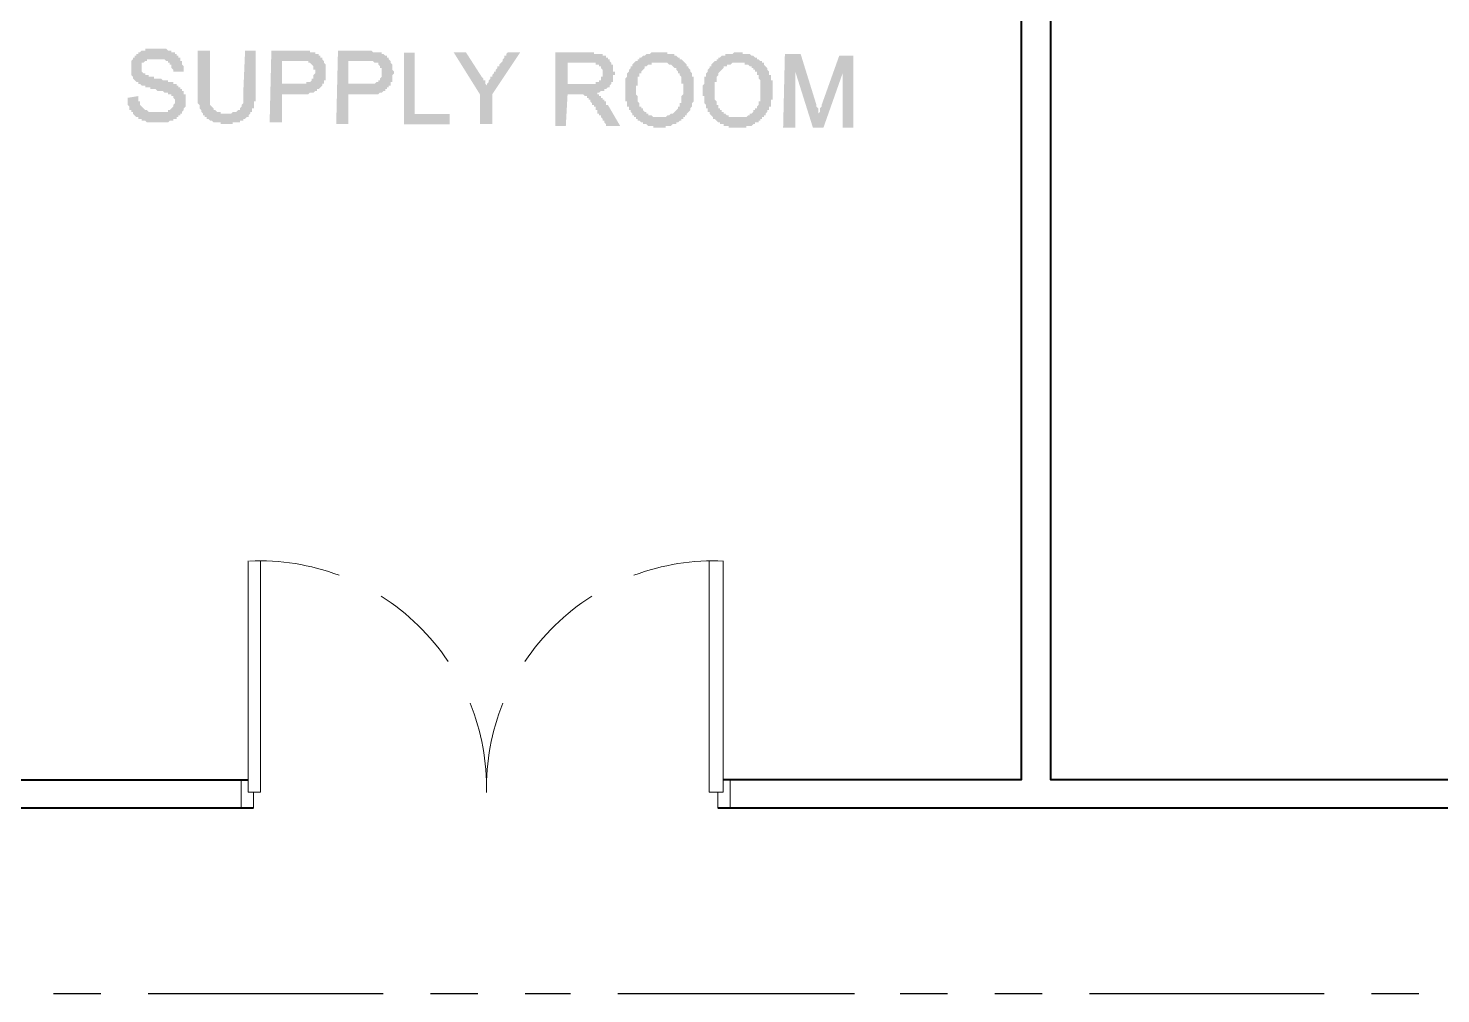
# Model space of a CAD drawing. Header units: inches. Extents: x -11 to 213, y -78 to 40.
# Drawn here: x 20.555 to 25.429, y 22.652 to 25.984 of the extents above; entities that cross this region are included whole.
import ezdxf

# ---------------------------------------------------------------- set-up
doc = ezdxf.new("R2010")
doc.units = ezdxf.units.IN
doc.header["$MEASUREMENT"] = 0
doc.layers.add('PDF_0', color=7, linetype='Continuous')

msp = doc.modelspace()

# ---------------------------------------------------------------- hatches: boundary and pattern name
at = {"layer": 'PDF_0'}
for points in [[(21.05513, 25.83423), (21.05513, 25.83423), (21.05513, 25.84028), (21.04908, 25.84632), (21.04908, 25.84632), (21.04908, 25.85237), (21.04908, 25.85237), (21.04908, 25.85842), (21.04303, 25.85842), (21.04303, 25.86447), (21.04303, 25.86447), (21.03698, 25.86447), (21.03698, 25.87052), (21.03698, 25.87052), (21.03094, 25.87052), (21.03094, 25.87052), (21.02489, 25.87656), (21.02489, 25.87656), (21.01884, 25.87656), (21.01884, 25.87656), (21.01279, 25.87656), (21.01279, 25.87656), (21.00674, 25.87656), (21.0007, 25.87656), (21.0007, 25.87656), (20.99465, 25.87656), (20.99465, 25.87656), (20.9886, 25.87656), (20.9886, 25.87656), (20.98255, 25.87656), (20.9765, 25.87656), (20.9765, 25.87656), (20.97046, 25.87656), (20.97046, 25.87656), (20.96441, 25.87656), (20.96441, 25.87052), (20.95836, 25.87052), (20.95836, 25.87052), (20.95836, 25.87052), (20.95231, 25.86447), (20.95231, 25.86447), (20.94627, 25.86447), (20.94627, 25.85842), (20.94627, 25.85842), (20.94627, 25.85237), (20.94627, 25.85237), (20.94627, 25.84632), (20.94627, 25.84028), (20.94627, 25.84028), (20.94627, 25.83423), (20.94627, 25.83423), (20.95231, 25.82818), (20.95231, 25.82818), (20.95231, 25.82818), (20.95836, 25.82818), (20.95836, 25.82213), (20.95836, 25.82213), (20.95836, 25.82213), (20.96441, 25.82213), (20.96441, 25.82213), (20.97046, 25.82213), (20.97046, 25.81608), (20.9765, 25.81608), (20.9765, 25.81608), (20.98255, 25.81608), (20.9886, 25.81608), (20.9886, 25.81004), (20.99465, 25.81004), (21.0007, 25.81004), (21.0007, 25.81004), (21.00674, 25.81004), (21.01279, 25.81004), (21.01279, 25.81004), (21.01884, 25.80399), (21.01884, 25.80399), (21.02489, 25.80399), (21.03094, 25.80399), (21.03094, 25.80399), (21.03698, 25.80399), (21.03698, 25.79794), (21.04303, 25.79794), (21.04303, 25.79794), (21.04908, 25.79794), (21.04908, 25.79794), (21.04908, 25.79794), (21.05513, 25.79794), (21.05513, 25.79189), (21.06117, 25.79189), (21.06117, 25.79189), (21.06722, 25.79189), (21.06722, 25.78585), (21.07327, 25.78585), (21.07327, 25.78585), (21.07327, 25.7798), (21.07932, 25.7798), (21.07932, 25.77375), (21.08537, 25.77375), (21.08537, 25.77375), (21.08537, 25.7677), (21.09141, 25.7677), (21.09141, 25.76165), (21.09141, 25.76165), (21.09141, 25.75561), (21.09746, 25.75561), (21.09746, 25.74956), (21.09746, 25.74956), (21.09746, 25.74351), (21.09746, 25.73746), (21.09746, 25.73746), (21.09746, 25.73141), (21.09746, 25.73141), (21.09746, 25.73141), (21.09746, 25.72537), (21.09746, 25.71932), (21.09746, 25.71932), (21.09746, 25.71327), (21.09746, 25.71327), (21.09141, 25.70722), (21.09141, 25.70722), (21.09141, 25.70118), (21.09141, 25.70118), (21.08537, 25.69513), (21.08537, 25.69513), (21.08537, 25.68908), (21.07932, 25.68908), (21.07932, 25.68908), (21.07932, 25.68303), (21.07327, 25.68303), (21.07327, 25.67698), (21.07327, 25.67698), (21.06722, 25.67698), (21.06722, 25.67094), (21.06117, 25.67094), (21.06117, 25.67094), (21.05513, 25.67094), (21.05513, 25.66489), (21.04908, 25.66489), (21.04908, 25.66489), (21.04303, 25.66489), (21.04303, 25.66489), (21.03698, 25.65884), (21.03698, 25.65884), (21.03094, 25.65884), (21.03094, 25.65884), (21.02489, 25.65884), (21.02489, 25.65884), (21.01884, 25.65884), (21.01279, 25.65884), (21.01279, 25.65884), (21.00674, 25.65884), (21.00674, 25.65884), (21.0007, 25.65884), (21.0007, 25.65884), (20.99465, 25.65884), (20.9886, 25.65884), (20.9886, 25.65884), (20.98255, 25.65884), (20.9765, 25.65884), (20.9765, 25.65884), (20.97046, 25.65884), (20.97046, 25.65884), (20.96441, 25.65884), (20.96441, 25.65884), (20.95836, 25.66489), (20.95836, 25.66489), (20.95231, 25.66489), (20.95231, 25.66489), (20.94627, 25.66489), (20.94627, 25.67094), (20.94022, 25.67094), (20.94022, 25.67094), (20.93417, 25.67094), (20.93417, 25.67698), (20.92812, 25.67698), (20.92812, 25.67698), (20.92812, 25.67698), (20.92207, 25.68303), (20.92207, 25.68303), (20.92207, 25.68303), (20.91603, 25.68908), (20.91603, 25.68908), (20.91603, 25.69513), (20.90998, 25.69513), (20.90998, 25.70118), (20.90998, 25.70118), (20.90393, 25.70118), (20.90393, 25.70722), (20.90393, 25.70722), (20.90393, 25.71327), (20.90393, 25.71327), (20.89788, 25.71932), (20.89788, 25.72537), (20.89788, 25.72537), (20.89788, 25.73141), (20.89788, 25.73141), (20.89788, 25.73746), (20.89788, 25.73746), (20.89788, 25.74351), (20.89788, 25.74351), (20.93417, 25.74956), (20.93417, 25.74351), (20.93417, 25.74351), (20.93417, 25.73746), (20.93417, 25.73141), (20.94022, 25.73141), (20.94022, 25.72537), (20.94022, 25.72537), (20.94022, 25.71932), (20.94022, 25.71932), (20.94627, 25.71327), (20.94627, 25.71327), (20.94627, 25.71327), (20.95231, 25.70722), (20.95231, 25.70722), (20.95231, 25.70722), (20.95836, 25.70118), (20.95836, 25.70118), (20.96441, 25.70118), (20.96441, 25.70118), (20.97046, 25.69513), (20.97046, 25.69513), (20.9765, 25.69513), (20.9765, 25.69513), (20.98255, 25.69513), (20.9886, 25.69513), (20.9886, 25.69513), (20.99465, 25.69513), (20.99465, 25.69513), (21.0007, 25.69513), (21.0007, 25.69513), (21.00674, 25.69513), (21.01279, 25.69513), (21.01279, 25.69513), (21.01884, 25.69513), (21.01884, 25.69513), (21.02489, 25.69513), (21.02489, 25.69513), (21.03094, 25.69513), (21.03698, 25.69513), (21.03698, 25.70118), (21.03698, 25.70118), (21.04303, 25.70118), (21.04303, 25.70118), (21.04908, 25.70722), (21.04908, 25.70722), (21.04908, 25.70722), (21.05513, 25.71327), (21.05513, 25.71327), (21.05513, 25.71932), (21.05513, 25.71932), (21.06117, 25.72537), (21.06117, 25.72537), (21.06117, 25.73141), (21.06117, 25.73141), (21.06117, 25.73746), (21.06117, 25.73746), (21.05513, 25.74351), (21.05513, 25.74351), (21.05513, 25.74956), (21.04908, 25.74956), (21.04908, 25.75561), (21.04908, 25.75561), (21.04303, 25.75561), (21.04303, 25.75561), (21.03698, 25.75561), (21.03698, 25.76165), (21.03698, 25.76165), (21.03094, 25.76165), (21.03094, 25.76165), (21.02489, 25.76165), (21.02489, 25.76165), (21.01884, 25.7677), (21.01884, 25.7677), (21.01279, 25.7677), (21.00674, 25.7677), (21.00674, 25.7677), (21.0007, 25.7677), (20.99465, 25.77375), (20.99465, 25.77375), (20.9886, 25.77375), (20.9886, 25.77375), (20.98255, 25.77375), (20.9765, 25.77375), (20.9765, 25.7798), (20.97046, 25.7798), (20.96441, 25.7798), (20.96441, 25.7798), (20.95836, 25.7798), (20.95836, 25.78585), (20.95231, 25.78585), (20.94627, 25.78585), (20.94627, 25.78585), (20.94627, 25.78585), (20.94022, 25.79189), (20.94022, 25.79189), (20.93417, 25.79189), (20.93417, 25.79794), (20.92812, 25.79794), (20.92812, 25.79794), (20.92812, 25.79794), (20.92812, 25.79794), (20.92207, 25.80399), (20.92207, 25.80399), (20.91603, 25.81004), (20.91603, 25.81004), (20.91603, 25.81608), (20.91603, 25.81608), (20.90998, 25.82213), (20.90998, 25.82213), (20.90998, 25.82818), (20.90998, 25.82818), (20.90998, 25.83423), (20.90998, 25.83423), (20.90998, 25.84028), (20.90998, 25.84028), (20.90998, 25.84632), (20.90998, 25.84632), (20.90998, 25.85237), (20.90998, 25.85237), (20.90998, 25.85842), (20.90998, 25.86447), (20.90998, 25.86447), (20.90998, 25.87052), (20.90998, 25.87052), (20.91603, 25.87656), (20.91603, 25.87656), (20.91603, 25.88261), (20.92207, 25.88261), (20.92207, 25.88261), (20.92207, 25.88866), (20.92812, 25.88866), (20.92812, 25.89471), (20.92812, 25.89471), (20.93417, 25.89471), (20.93417, 25.89471), (20.93417, 25.90075), (20.94022, 25.90075), (20.94022, 25.90075), (20.94627, 25.9068), (20.94627, 25.9068), (20.95231, 25.9068), (20.95231, 25.9068), (20.95836, 25.9068), (20.95836, 25.91285), (20.96441, 25.91285), (20.96441, 25.91285), (20.97046, 25.91285), (20.97046, 25.91285), (20.9765, 25.91285), (20.98255, 25.91285), (20.98255, 25.91285), (20.9886, 25.91285), (20.9886, 25.91285), (20.99465, 25.91285), (20.99465, 25.91285), (21.0007, 25.91285), (21.00674, 25.91285), (21.00674, 25.91285), (21.01279, 25.91285), (21.01279, 25.91285), (21.01884, 25.91285), (21.02489, 25.91285), (21.02489, 25.91285), (21.03094, 25.91285), (21.03094, 25.91285), (21.03698, 25.9068), (21.03698, 25.9068), (21.04303, 25.9068), (21.04303, 25.9068), (21.04908, 25.9068), (21.04908, 25.90075), (21.05513, 25.90075), (21.05513, 25.90075), (21.06117, 25.90075), (21.06117, 25.89471), (21.06117, 25.89471), (21.06722, 25.89471), (21.06722, 25.88866), (21.07327, 25.88866), (21.07327, 25.88866), (21.07327, 25.88261), (21.07932, 25.88261), (21.07932, 25.87656), (21.07932, 25.87656), (21.07932, 25.87052), (21.08537, 25.87052), (21.08537, 25.86447), (21.08537, 25.86447), (21.08537, 25.85842), (21.08537, 25.85842), (21.09141, 25.85237), (21.09141, 25.85237), (21.09141, 25.84632), (21.09141, 25.84028), (21.09141, 25.84028), (21.09141, 25.83423), (21.09141, 25.83423)], [(21.33939, 25.76165), (21.33939, 25.76165), (21.33939, 25.7556), (21.33939, 25.7556), (21.33939, 25.74955), (21.33939, 25.74351), (21.33939, 25.74351), (21.33939, 25.73746), (21.33939, 25.73746), (21.33939, 25.73141), (21.33334, 25.73141), (21.33334, 25.73141), (21.33334, 25.72536), (21.33334, 25.72536), (21.33334, 25.71932), (21.33334, 25.71327), (21.33334, 25.71327), (21.33334, 25.70722), (21.32729, 25.70722), (21.32729, 25.70117), (21.32729, 25.70117), (21.32729, 25.69512), (21.32125, 25.69512), (21.32125, 25.68908), (21.32125, 25.68908), (21.32125, 25.68908), (21.3152, 25.68303), (21.3152, 25.68303), (21.3152, 25.67698), (21.30915, 25.67698), (21.30915, 25.67698), (21.3031, 25.67093), (21.3031, 25.67093), (21.29705, 25.67093), (21.29705, 25.66488), (21.29101, 25.66488), (21.29101, 25.66488), (21.29101, 25.66488), (21.28496, 25.66488), (21.28496, 25.65884), (21.27891, 25.65884), (21.27891, 25.65884), (21.27286, 25.65884), (21.27286, 25.65884), (21.26681, 25.65884), (21.26077, 25.65884), (21.26077, 25.65279), (21.25472, 25.65279), (21.25472, 25.65279), (21.24867, 25.65279), (21.24262, 25.65279), (21.24262, 25.65279), (21.23658, 25.65279), (21.23658, 25.65279), (21.23053, 25.65279), (21.22448, 25.65279), (21.22448, 25.65279), (21.21843, 25.65279), (21.21843, 25.65884), (21.21238, 25.65884), (21.20634, 25.65884), (21.20634, 25.65884), (21.20029, 25.65884), (21.20029, 25.65884), (21.19424, 25.65884), (21.19424, 25.65884), (21.18819, 25.66488), (21.18819, 25.66488), (21.18214, 25.66488), (21.18214, 25.66488), (21.18214, 25.66488), (21.1761, 25.67093), (21.1761, 25.67093), (21.17005, 25.67093), (21.17005, 25.67698), (21.164, 25.67698), (21.164, 25.67698), (21.164, 25.68303), (21.15795, 25.68303), (21.15795, 25.68908), (21.15795, 25.68908), (21.15191, 25.69512), (21.15191, 25.69512), (21.15191, 25.70117), (21.15191, 25.70117), (21.14586, 25.70722), (21.14586, 25.70722), (21.14586, 25.71327), (21.14586, 25.71327), (21.14586, 25.71932), (21.14586, 25.71932), (21.13981, 25.72536), (21.13981, 25.72536), (21.13981, 25.73141), (21.13981, 25.73141), (21.13981, 25.73746), (21.13981, 25.73746), (21.13981, 25.74351), (21.13981, 25.74351), (21.13981, 25.74955), (21.13981, 25.7556), (21.13981, 25.7556), (21.13981, 25.76165), (21.13981, 25.76165), (21.13981, 25.7677), (21.13981, 25.9068), (21.18214, 25.9068), (21.18214, 25.7677), (21.18214, 25.76165), (21.18214, 25.7556), (21.18214, 25.7556), (21.18214, 25.74955), (21.18214, 25.74955), (21.18214, 25.74351), (21.18214, 25.73746), (21.18214, 25.73746), (21.18214, 25.73141), (21.18214, 25.73141), (21.18214, 25.73141), (21.18214, 25.72536), (21.18214, 25.71932), (21.18214, 25.71932), (21.18819, 25.71327), (21.18819, 25.71327), (21.18819, 25.71327), (21.19424, 25.70722), (21.19424, 25.70722), (21.19424, 25.70117), (21.19424, 25.70117), (21.20029, 25.70117), (21.20029, 25.70117), (21.20634, 25.69512), (21.20634, 25.69512), (21.21238, 25.69512), (21.21238, 25.69512), (21.21843, 25.69512), (21.21843, 25.68908), (21.22448, 25.68908), (21.22448, 25.68908), (21.23053, 25.68908), (21.23658, 25.68908), (21.23658, 25.68908), (21.24262, 25.68908), (21.24262, 25.68908), (21.24867, 25.68908), (21.25472, 25.68908), (21.25472, 25.68908), (21.26077, 25.69512), (21.26077, 25.69512), (21.26681, 25.69512), (21.26681, 25.69512), (21.27286, 25.69512), (21.27286, 25.69512), (21.27891, 25.70117), (21.27891, 25.70117), (21.27891, 25.70117), (21.28496, 25.70117), (21.28496, 25.70722), (21.28496, 25.70722), (21.29101, 25.71327), (21.29101, 25.71327), (21.29101, 25.71932), (21.29101, 25.71932), (21.29705, 25.72536), (21.29705, 25.72536), (21.29705, 25.72536), (21.29705, 25.73141), (21.29705, 25.73141), (21.29705, 25.73746), (21.29705, 25.73746), (21.29705, 25.74351), (21.29705, 25.74351), (21.29705, 25.74955), (21.29705, 25.7556), (21.29705, 25.7556), (21.29705, 25.76165), (21.29705, 25.7677), (21.3031, 25.9068), (21.33939, 25.9068)], [(22.00927, 25.65179), (21.85202, 25.65179), (21.85202, 25.89975), (21.88831, 25.89975), (21.88831, 25.68808), (22.00927, 25.68808)], [(22.25266, 25.90076), (22.15589, 25.75561), (22.15589, 25.6528), (22.11355, 25.6528), (22.11355, 25.75561), (22.02284, 25.90076), (22.06517, 25.90076), (22.1196, 25.81609), (22.1196, 25.81609), (22.12565, 25.81004), (22.12565, 25.81004), (22.12565, 25.81004), (22.12565, 25.80399), (22.1317, 25.80399), (22.1317, 25.79794), (22.1317, 25.7919), (22.1317, 25.7919), (22.13775, 25.78585), (22.13775, 25.78585), (22.13775, 25.78585), (22.13775, 25.78585), (22.13775, 25.7919), (22.13775, 25.7919), (22.13775, 25.7919), (22.13775, 25.7919), (22.13775, 25.7919), (22.14379, 25.79794), (22.14379, 25.79794), (22.14379, 25.79794), (22.14379, 25.79794), (22.14379, 25.80399), (22.14379, 25.80399), (22.14984, 25.81004), (22.14984, 25.81004), (22.14984, 25.81004), (22.14984, 25.81609), (22.15589, 25.81609), (22.15589, 25.82214), (22.15589, 25.82214), (22.16194, 25.82818), (22.16194, 25.82818), (22.16194, 25.83423), (22.16798, 25.83423), (22.16798, 25.84028), (22.16798, 25.84028), (22.17403, 25.84633), (22.17403, 25.85237), (22.18008, 25.85237), (22.18008, 25.85842), (22.18613, 25.86447), (22.18613, 25.86447), (22.19218, 25.87052), (22.19218, 25.87657), (22.19822, 25.88261), (22.19822, 25.88866), (22.20427, 25.88866), (22.20427, 25.89471), (22.21032, 25.90076)], [(23.4018, 25.64069), (23.36551, 25.64069), (23.36551, 25.84631), (23.37156, 25.84631), (23.29898, 25.64069), (23.2627, 25.64069), (23.19617, 25.85236), (23.20222, 25.85236), (23.20222, 25.64069), (23.15988, 25.64069), (23.16593, 25.8947), (23.22036, 25.8947), (23.27479, 25.71931), (23.27479, 25.71326), (23.28084, 25.70721), (23.28084, 25.70117), (23.28084, 25.70117), (23.28084, 25.69512), (23.28084, 25.68907), (23.28689, 25.68907), (23.28689, 25.68907), (23.28689, 25.68302), (23.28689, 25.68302), (23.28689, 25.68302), (23.28084, 25.68302), (23.28084, 25.68907), (23.28084, 25.68907), (23.28084, 25.68907), (23.28689, 25.69512), (23.28689, 25.69512), (23.28689, 25.70117), (23.28689, 25.70721), (23.28689, 25.70721), (23.29294, 25.71326), (23.29294, 25.71326), (23.29294, 25.71931), (23.29294, 25.71931), (23.35341, 25.88865), (23.4018, 25.88865)]]:
    msp.add_hatch(color=256, dxfattribs=at).paths.add_polyline_path(points)
h = msp.add_hatch(color=256, dxfattribs=at)
h.paths.add_polyline_path([(21.39382, 25.90681), (21.48454, 25.90681), (21.49059, 25.90681), (21.49664, 25.90681), (21.49664, 25.90681), (21.50268, 25.90681), (21.50268, 25.90681), (21.50873, 25.90681), (21.51478, 25.90681), (21.51478, 25.90681), (21.52083, 25.90681), (21.52083, 25.90681), (21.52688, 25.90681), (21.52688, 25.90076), (21.53292, 25.90076), (21.53292, 25.90076), (21.53897, 25.90076), (21.53897, 25.90076), (21.54502, 25.90076), (21.54502, 25.89471), (21.55107, 25.89471), (21.55107, 25.89471), (21.55712, 25.89471), (21.55712, 25.88866), (21.56316, 25.88866), (21.56316, 25.88866), (21.56316, 25.88261), (21.56921, 25.88261), (21.56921, 25.87657), (21.56921, 25.87657), (21.57526, 25.87052), (21.57526, 25.87052), (21.57526, 25.86447), (21.57526, 25.86447), (21.58131, 25.85842), (21.58131, 25.85842), (21.58131, 25.85237), (21.58131, 25.85237), (21.58131, 25.84633), (21.58131, 25.84028), (21.58131, 25.84028), (21.58131, 25.83423), (21.58131, 25.83423), (21.58131, 25.83423), (21.58131, 25.82818), (21.58131, 25.82214), (21.58131, 25.82214), (21.58131, 25.81609), (21.58131, 25.81609), (21.58131, 25.81004), (21.58131, 25.81004), (21.58131, 25.80399), (21.57526, 25.80399), (21.57526, 25.79794), (21.57526, 25.79794), (21.57526, 25.7919), (21.56921, 25.7919), (21.56921, 25.78585), (21.56921, 25.78585), (21.56316, 25.7798), (21.56316, 25.7798), (21.56316, 25.7798), (21.55712, 25.77375), (21.55712, 25.77375), (21.55712, 25.77375), (21.55107, 25.77375), (21.55107, 25.7677), (21.55107, 25.7677), (21.54502, 25.7677), (21.54502, 25.7677), (21.53897, 25.76166), (21.53897, 25.76166), (21.53292, 25.76166), (21.53292, 25.76166), (21.52688, 25.76166), (21.52688, 25.76166), (21.52083, 25.75561), (21.52083, 25.75561), (21.51478, 25.75561), (21.50873, 25.75561), (21.50873, 25.75561), (21.50268, 25.75561), (21.49664, 25.75561), (21.49664, 25.75561), (21.49059, 25.75561), (21.49059, 25.75561), (21.43011, 25.75561), (21.43011, 25.65884), (21.38778, 25.65884)], flags=0)
h.paths.add_polyline_path([(21.43011, 25.7919), (21.49059, 25.7919), (21.49059, 25.7919), (21.49664, 25.7919), (21.50268, 25.7919), (21.50268, 25.7919), (21.50873, 25.7919), (21.50873, 25.7919), (21.51478, 25.7919), (21.51478, 25.79794), (21.52083, 25.79794), (21.52083, 25.79794), (21.52688, 25.79794), (21.52688, 25.79794), (21.53292, 25.80399), (21.53292, 25.80399), (21.53292, 25.80399), (21.53292, 25.81004), (21.53897, 25.81004), (21.53897, 25.81004), (21.53897, 25.81609), (21.53897, 25.81609), (21.53897, 25.82214), (21.53897, 25.82214), (21.54502, 25.82818), (21.54502, 25.82818), (21.54502, 25.83423), (21.54502, 25.83423), (21.54502, 25.84028), (21.53897, 25.84028), (21.53897, 25.84633), (21.53897, 25.84633), (21.53897, 25.85237), (21.53897, 25.85237), (21.53897, 25.85237), (21.53292, 25.85842), (21.53292, 25.85842), (21.52688, 25.86447), (21.52688, 25.86447), (21.52083, 25.86447), (21.52083, 25.87052), (21.52083, 25.87052), (21.51478, 25.87052), (21.51478, 25.87052), (21.50873, 25.87052), (21.50873, 25.87052), (21.50268, 25.87052), (21.50268, 25.87052), (21.49664, 25.87052), (21.49059, 25.87052), (21.49059, 25.87052), (21.43011, 25.87052)], flags=0)
h = msp.add_hatch(color=256, dxfattribs=at)
h.paths.add_polyline_path([(21.62365, 25.90681), (21.72042, 25.90681), (21.72042, 25.90681), (21.72647, 25.90681), (21.72647, 25.90681), (21.73251, 25.90681), (21.73856, 25.90681), (21.73856, 25.90681), (21.74461, 25.90076), (21.74461, 25.90076), (21.75066, 25.90076), (21.75066, 25.90076), (21.7567, 25.90076), (21.7567, 25.90076), (21.76275, 25.90076), (21.76275, 25.90076), (21.7688, 25.90076), (21.77485, 25.90076), (21.77485, 25.89471), (21.7809, 25.89471), (21.7809, 25.89471), (21.78694, 25.88866), (21.78694, 25.88866), (21.78694, 25.88866), (21.79299, 25.88866), (21.79299, 25.88261), (21.79904, 25.88261), (21.79904, 25.87657), (21.79904, 25.87657), (21.80509, 25.87052), (21.80509, 25.87052), (21.80509, 25.86447), (21.80509, 25.86447), (21.81114, 25.85842), (21.81114, 25.85842), (21.81114, 25.85237), (21.81114, 25.85237), (21.81114, 25.84633), (21.81114, 25.84633), (21.81114, 25.84028), (21.81114, 25.84028), (21.81718, 25.83423), (21.81718, 25.82818), (21.81718, 25.82818), (21.81718, 25.82818), (21.81114, 25.82214), (21.81114, 25.82214), (21.81114, 25.81609), (21.81114, 25.81004), (21.81114, 25.81004), (21.81114, 25.80399), (21.81114, 25.80399), (21.81114, 25.79794), (21.80509, 25.79794), (21.80509, 25.7919), (21.80509, 25.7919), (21.80509, 25.78585), (21.79904, 25.78585), (21.79904, 25.7798), (21.79904, 25.7798), (21.79299, 25.7798), (21.79299, 25.77375), (21.79299, 25.77375), (21.78694, 25.77375), (21.78694, 25.7677), (21.78694, 25.7677), (21.7809, 25.7677), (21.7809, 25.7677), (21.77485, 25.76166), (21.77485, 25.76166), (21.7688, 25.76166), (21.7688, 25.76166), (21.7688, 25.76166), (21.76275, 25.75561), (21.7567, 25.75561), (21.7567, 25.75561), (21.75066, 25.75561), (21.75066, 25.75561), (21.74461, 25.75561), (21.74461, 25.75561), (21.73856, 25.75561), (21.73251, 25.75561), (21.73251, 25.75561), (21.72647, 25.75561), (21.72042, 25.75561), (21.72042, 25.75561), (21.65994, 25.75561), (21.65994, 25.6528), (21.6176, 25.6528)], flags=0)
h.paths.add_polyline_path([(21.65994, 25.7919), (21.72042, 25.7919), (21.72647, 25.7919), (21.72647, 25.7919), (21.73251, 25.7919), (21.73856, 25.7919), (21.73856, 25.7919), (21.74461, 25.7919), (21.74461, 25.7919), (21.75066, 25.7919), (21.75066, 25.7919), (21.7567, 25.79794), (21.7567, 25.79794), (21.7567, 25.79794), (21.76275, 25.79794), (21.76275, 25.80399), (21.76275, 25.80399), (21.7688, 25.80399), (21.7688, 25.81004), (21.7688, 25.81004), (21.7688, 25.81004), (21.77485, 25.81609), (21.77485, 25.81609), (21.77485, 25.82214), (21.77485, 25.82214), (21.77485, 25.82818), (21.77485, 25.82818), (21.77485, 25.83423), (21.77485, 25.83423), (21.77485, 25.84028), (21.77485, 25.84633), (21.7688, 25.84633), (21.7688, 25.85237), (21.7688, 25.85237), (21.7688, 25.85237), (21.76275, 25.85842), (21.76275, 25.85842), (21.76275, 25.86447), (21.7567, 25.86447), (21.7567, 25.86447), (21.75066, 25.86447), (21.75066, 25.86447), (21.75066, 25.86447), (21.74461, 25.87052), (21.74461, 25.87052), (21.73856, 25.87052), (21.73856, 25.87052), (21.73251, 25.87052), (21.72647, 25.87052), (21.72647, 25.87052), (21.72042, 25.87052), (21.65994, 25.87052)], flags=0)
h = msp.add_hatch(color=256, dxfattribs=at)
h.paths.add_polyline_path([(22.5974, 25.64673), (22.54901, 25.64673), (22.54901, 25.65278), (22.54297, 25.65883), (22.54297, 25.66488), (22.53692, 25.66488), (22.53692, 25.67093), (22.53087, 25.67697), (22.53087, 25.67697), (22.53087, 25.68302), (22.52482, 25.68302), (22.52482, 25.68907), (22.51877, 25.68907), (22.51877, 25.69512), (22.51877, 25.69512), (22.51877, 25.70117), (22.51273, 25.70117), (22.51273, 25.70721), (22.51273, 25.70721), (22.51273, 25.71326), (22.50668, 25.71326), (22.50668, 25.71326), (22.50668, 25.71326), (22.50668, 25.71931), (22.50668, 25.71931), (22.50668, 25.71931), (22.50063, 25.71931), (22.50063, 25.72536), (22.50063, 25.72536), (22.49458, 25.73141), (22.49458, 25.73141), (22.49458, 25.73745), (22.48853, 25.73745), (22.48853, 25.73745), (22.48853, 25.7435), (22.48853, 25.7435), (22.48249, 25.7435), (22.48249, 25.74955), (22.47644, 25.74955), (22.47644, 25.74955), (22.47039, 25.7556), (22.47039, 25.7556), (22.47039, 25.7556), (22.46434, 25.7556), (22.46434, 25.7556), (22.4583, 25.7556), (22.4583, 25.7556), (22.45225, 25.7556), (22.4462, 25.7556), (22.4462, 25.7556), (22.41596, 25.7556), (22.40991, 25.64673), (22.37362, 25.64673), (22.37362, 25.90075), (22.48853, 25.90075), (22.48853, 25.90075), (22.49458, 25.90075), (22.50063, 25.90075), (22.50063, 25.90075), (22.50668, 25.90075), (22.50668, 25.8947), (22.51273, 25.8947), (22.51273, 25.8947), (22.51877, 25.8947), (22.52482, 25.8947), (22.52482, 25.8947), (22.53087, 25.8947), (22.53087, 25.8947), (22.53692, 25.8947), (22.53692, 25.88865), (22.54297, 25.88865), (22.54297, 25.88865), (22.54901, 25.88865), (22.54901, 25.8826), (22.55506, 25.8826), (22.55506, 25.8826), (22.55506, 25.87655), (22.56111, 25.87655), (22.56111, 25.87051), (22.56111, 25.87051), (22.56716, 25.86446), (22.56716, 25.86446), (22.56716, 25.85841), (22.5732, 25.85841), (22.5732, 25.85236), (22.5732, 25.85236), (22.5732, 25.84631), (22.5732, 25.84631), (22.5732, 25.84027), (22.5732, 25.84027), (22.5732, 25.83422), (22.57925, 25.83422), (22.57925, 25.82817), (22.57925, 25.82817), (22.57925, 25.82212), (22.5732, 25.82212), (22.5732, 25.81608), (22.5732, 25.81608), (22.5732, 25.81003), (22.5732, 25.80398), (22.5732, 25.80398), (22.5732, 25.79793), (22.56716, 25.79793), (22.56716, 25.79188), (22.56716, 25.79188), (22.56716, 25.79188), (22.56111, 25.78584), (22.56111, 25.78584), (22.56111, 25.77979), (22.55506, 25.77979), (22.55506, 25.77979), (22.55506, 25.77979), (22.54901, 25.77374), (22.54901, 25.77374), (22.54297, 25.77374), (22.54297, 25.76769), (22.53692, 25.76769), (22.53692, 25.76769), (22.53087, 25.76769), (22.53087, 25.76769), (22.52482, 25.76164), (22.52482, 25.76164), (22.51877, 25.76164), (22.51877, 25.76164), (22.51273, 25.76164), (22.50668, 25.76164), (22.50668, 25.76164), (22.50668, 25.76164), (22.51273, 25.76164), (22.51273, 25.76164), (22.51273, 25.76164), (22.51877, 25.76164), (22.51877, 25.7556), (22.52482, 25.7556), (22.52482, 25.7556), (22.52482, 25.74955), (22.53087, 25.74955), (22.53087, 25.7435), (22.53692, 25.7435), (22.53692, 25.7435), (22.53692, 25.73745), (22.54297, 25.73745), (22.54297, 25.73141), (22.54901, 25.73141), (22.54901, 25.72536), (22.54901, 25.71931), (22.55506, 25.71931)], flags=0)
h.paths.add_polyline_path([(22.41596, 25.79188), (22.47644, 25.79188), (22.48249, 25.79188), (22.48853, 25.79188), (22.49458, 25.79188), (22.49458, 25.79188), (22.50063, 25.79188), (22.50063, 25.79188), (22.50668, 25.79188), (22.50668, 25.79188), (22.51273, 25.79188), (22.51273, 25.79188), (22.51273, 25.79793), (22.51877, 25.79793), (22.51877, 25.79793), (22.52482, 25.79793), (22.52482, 25.80398), (22.53087, 25.80398), (22.53087, 25.81003), (22.53087, 25.81003), (22.53087, 25.81608), (22.53692, 25.81608), (22.53692, 25.82212), (22.53692, 25.82212), (22.53692, 25.82817), (22.53692, 25.82817), (22.53692, 25.83422), (22.53692, 25.83422), (22.53692, 25.84027), (22.53692, 25.84027), (22.53087, 25.84631), (22.53087, 25.84631), (22.53087, 25.85236), (22.52482, 25.85236), (22.52482, 25.85236), (22.52482, 25.85841), (22.51877, 25.85841), (22.51877, 25.85841), (22.51877, 25.85841), (22.51273, 25.85841), (22.51273, 25.86446), (22.50668, 25.86446), (22.50063, 25.86446), (22.50063, 25.86446), (22.49458, 25.86446), (22.48853, 25.86446), (22.48853, 25.86446), (22.41596, 25.86446)], flags=0)
h = msp.add_hatch(color=256, dxfattribs=at)
h.paths.add_polyline_path([(22.7365, 25.90076), (22.7365, 25.90076), (22.74255, 25.90076), (22.7486, 25.90076), (22.7486, 25.90076), (22.75465, 25.90076), (22.75465, 25.90076), (22.76069, 25.90076), (22.76069, 25.89471), (22.76674, 25.89471), (22.76674, 25.89471), (22.77279, 25.89471), (22.77884, 25.89471), (22.77884, 25.89471), (22.78489, 25.89471), (22.78489, 25.88866), (22.79093, 25.88866), (22.79093, 25.88866), (22.79093, 25.88866), (22.79698, 25.88261), (22.79698, 25.88261), (22.80303, 25.88261), (22.80303, 25.87657), (22.80908, 25.87657), (22.80908, 25.87657), (22.81513, 25.87052), (22.81513, 25.87052), (22.81513, 25.87052), (22.82117, 25.86447), (22.82117, 25.86447), (22.82117, 25.86447), (22.82722, 25.85842), (22.82722, 25.85842), (22.82722, 25.85237), (22.83327, 25.85237), (22.83327, 25.84633), (22.83327, 25.84633), (22.83327, 25.84633), (22.83932, 25.84028), (22.83932, 25.84028), (22.83932, 25.83423), (22.83932, 25.83423), (22.84537, 25.82818), (22.84537, 25.82818), (22.84537, 25.82214), (22.84537, 25.82214), (22.84537, 25.81609), (22.85141, 25.81609), (22.85141, 25.81004), (22.85141, 25.80399), (22.85141, 25.80399), (22.85141, 25.79794), (22.85141, 25.79794), (22.85141, 25.7919), (22.85141, 25.7919), (22.85141, 25.78585), (22.85141, 25.7798), (22.85141, 25.7798), (22.85141, 25.77375), (22.85141, 25.7677), (22.85141, 25.7677), (22.85141, 25.7677), (22.85141, 25.76166), (22.85141, 25.76166), (22.85141, 25.75561), (22.85141, 25.74956), (22.85141, 25.74956), (22.85141, 25.74351), (22.85141, 25.74351), (22.85141, 25.73747), (22.85141, 25.73142), (22.85141, 25.73142), (22.84537, 25.72537), (22.84537, 25.72537), (22.84537, 25.71932), (22.84537, 25.71932), (22.84537, 25.71327), (22.84537, 25.71327), (22.83932, 25.70723), (22.83932, 25.70723), (22.83932, 25.70118), (22.83932, 25.70118), (22.83327, 25.69513), (22.83327, 25.69513), (22.83327, 25.69513), (22.82722, 25.68908), (22.82722, 25.68908), (22.82722, 25.68303), (22.82117, 25.68303), (22.82117, 25.67699), (22.82117, 25.67699), (22.81513, 25.67699), (22.81513, 25.67094), (22.80908, 25.67094), (22.80908, 25.67094), (22.80908, 25.66489), (22.80303, 25.66489), (22.80303, 25.66489), (22.79698, 25.65884), (22.79698, 25.65884), (22.79093, 25.65884), (22.79093, 25.6528), (22.78489, 25.6528), (22.78489, 25.6528), (22.77884, 25.6528), (22.77884, 25.6528), (22.77279, 25.64675), (22.77279, 25.64675), (22.76674, 25.64675), (22.76674, 25.64675), (22.76069, 25.64675), (22.76069, 25.64675), (22.75465, 25.64675), (22.75465, 25.6407), (22.7486, 25.6407), (22.74255, 25.6407), (22.74255, 25.6407), (22.7365, 25.6407), (22.7365, 25.6407), (22.73046, 25.6407), (22.73046, 25.6407), (22.72441, 25.6407), (22.72441, 25.6407), (22.71836, 25.6407), (22.71231, 25.6407), (22.71231, 25.64675), (22.70626, 25.64675), (22.70626, 25.64675), (22.70022, 25.64675), (22.70022, 25.64675), (22.69417, 25.64675), (22.69417, 25.64675), (22.68812, 25.6528), (22.68812, 25.6528), (22.68207, 25.6528), (22.68207, 25.6528), (22.67602, 25.6528), (22.67602, 25.65884), (22.66998, 25.65884), (22.66998, 25.65884), (22.66393, 25.66489), (22.66393, 25.66489), (22.65788, 25.66489), (22.65788, 25.67094), (22.65788, 25.67094), (22.65183, 25.67094), (22.65183, 25.67699), (22.64579, 25.67699), (22.64579, 25.67699), (22.64579, 25.68303), (22.63974, 25.68303), (22.63974, 25.68908), (22.63974, 25.68908), (22.63369, 25.69513), (22.63369, 25.69513), (22.63369, 25.70118), (22.62764, 25.70118), (22.62764, 25.70723), (22.62764, 25.70723), (22.62764, 25.71327), (22.62159, 25.71327), (22.62159, 25.71932), (22.62159, 25.71932), (22.62159, 25.72537), (22.62159, 25.72537), (22.62159, 25.73142), (22.61555, 25.73142), (22.61555, 25.73747), (22.61555, 25.73747), (22.61555, 25.74351), (22.61555, 25.74351), (22.61555, 25.74956), (22.61555, 25.75561), (22.61555, 25.75561), (22.61555, 25.76166), (22.61555, 25.76166), (22.61555, 25.7677), (22.61555, 25.7677), (22.61555, 25.77375), (22.61555, 25.7798), (22.61555, 25.7798), (22.61555, 25.78585), (22.61555, 25.78585), (22.61555, 25.7919), (22.61555, 25.79794), (22.61555, 25.79794), (22.61555, 25.80399), (22.61555, 25.80399), (22.61555, 25.81004), (22.62159, 25.81609), (22.62159, 25.81609), (22.62159, 25.82214), (22.62159, 25.82214), (22.62159, 25.82818), (22.62159, 25.82818), (22.62764, 25.83423), (22.62764, 25.83423), (22.62764, 25.84028), (22.62764, 25.84028), (22.63369, 25.84633), (22.63369, 25.84633), (22.63369, 25.84633), (22.63369, 25.85237), (22.63974, 25.85237), (22.63974, 25.85842), (22.63974, 25.85842), (22.64579, 25.86447), (22.64579, 25.86447), (22.64579, 25.86447), (22.65183, 25.87052), (22.65183, 25.87052), (22.65788, 25.87052), (22.65788, 25.87657), (22.65788, 25.87657), (22.66393, 25.87657), (22.66393, 25.88261), (22.66998, 25.88261), (22.66998, 25.88261), (22.67602, 25.88866), (22.67602, 25.88866), (22.68207, 25.88866), (22.68207, 25.88866), (22.68812, 25.89471), (22.68812, 25.89471), (22.69417, 25.89471), (22.69417, 25.89471), (22.70022, 25.89471), (22.70022, 25.89471), (22.70626, 25.90076), (22.70626, 25.90076), (22.71231, 25.90076), (22.71231, 25.90076), (22.71836, 25.90076), (22.72441, 25.90076), (22.72441, 25.90076), (22.73046, 25.90076), (22.73046, 25.90076), (22.7365, 25.90076)], flags=0)
h.paths.add_polyline_path([(22.73046, 25.67699), (22.7365, 25.67699), (22.74255, 25.67699), (22.74255, 25.67699), (22.7486, 25.67699), (22.7486, 25.67699), (22.75465, 25.67699), (22.75465, 25.67699), (22.76069, 25.68303), (22.76069, 25.68303), (22.76674, 25.68303), (22.76674, 25.68303), (22.77279, 25.68908), (22.77279, 25.68908), (22.77884, 25.68908), (22.77884, 25.68908), (22.78489, 25.69513), (22.78489, 25.69513), (22.78489, 25.69513), (22.79093, 25.70118), (22.79093, 25.70118), (22.79093, 25.70118), (22.79698, 25.70723), (22.79698, 25.70723), (22.79698, 25.71327), (22.79698, 25.71327), (22.80303, 25.71327), (22.80303, 25.71932), (22.80303, 25.71932), (22.80303, 25.72537), (22.80908, 25.72537), (22.80908, 25.73142), (22.80908, 25.73142), (22.80908, 25.73747), (22.80908, 25.74351), (22.80908, 25.74351), (22.80908, 25.74956), (22.80908, 25.74956), (22.81513, 25.75561), (22.81513, 25.76166), (22.81513, 25.76166), (22.81513, 25.7677), (22.81513, 25.7677), (22.81513, 25.77375), (22.81513, 25.7798), (22.81513, 25.7798), (22.81513, 25.78585), (22.81513, 25.7919), (22.80908, 25.7919), (22.80908, 25.79794), (22.80908, 25.79794), (22.80908, 25.80399), (22.80908, 25.81004), (22.80908, 25.81004), (22.80908, 25.81609), (22.80908, 25.81609), (22.80303, 25.82214), (22.80303, 25.82214), (22.80303, 25.82818), (22.80303, 25.82818), (22.79698, 25.82818), (22.79698, 25.83423), (22.79698, 25.83423), (22.79093, 25.84028), (22.79093, 25.84028), (22.79093, 25.84028), (22.79093, 25.84633), (22.78489, 25.84633), (22.78489, 25.84633), (22.77884, 25.85237), (22.77884, 25.85237), (22.77884, 25.85237), (22.77279, 25.85842), (22.77279, 25.85842), (22.76674, 25.85842), (22.76674, 25.85842), (22.76069, 25.86447), (22.76069, 25.86447), (22.75465, 25.86447), (22.7486, 25.86447), (22.7486, 25.86447), (22.74255, 25.86447), (22.74255, 25.86447), (22.7365, 25.86447), (22.7365, 25.86447), (22.73046, 25.86447), (22.73046, 25.86447), (22.72441, 25.86447), (22.71836, 25.86447), (22.71836, 25.86447), (22.71231, 25.86447), (22.71231, 25.86447), (22.70626, 25.86447), (22.70626, 25.85842), (22.70022, 25.85842), (22.70022, 25.85842), (22.69417, 25.85842), (22.69417, 25.85842), (22.68812, 25.85237), (22.68812, 25.85237), (22.68207, 25.85237), (22.68207, 25.84633), (22.68207, 25.84633), (22.67602, 25.84028), (22.67602, 25.84028), (22.67602, 25.84028), (22.66998, 25.83423), (22.66998, 25.83423), (22.66998, 25.83423), (22.66998, 25.82818), (22.66393, 25.82818), (22.66393, 25.82214), (22.66393, 25.82214), (22.66393, 25.81609), (22.65788, 25.81609), (22.65788, 25.81004), (22.65788, 25.81004), (22.65788, 25.80399), (22.65788, 25.80399), (22.65788, 25.79794), (22.65788, 25.7919), (22.65788, 25.7919), (22.65788, 25.78585), (22.65183, 25.78585), (22.65183, 25.7798), (22.65183, 25.77375), (22.65183, 25.7677), (22.65183, 25.7677), (22.65183, 25.76166), (22.65183, 25.76166), (22.65183, 25.75561), (22.65183, 25.75561), (22.65788, 25.74956), (22.65788, 25.74351), (22.65788, 25.74351), (22.65788, 25.73747), (22.65788, 25.73747), (22.65788, 25.73142), (22.65788, 25.73142), (22.66393, 25.72537), (22.66393, 25.72537), (22.66393, 25.71932), (22.66393, 25.71932), (22.66393, 25.71327), (22.66998, 25.71327), (22.66998, 25.70723), (22.66998, 25.70723), (22.67602, 25.70723), (22.67602, 25.70118), (22.67602, 25.70118), (22.68207, 25.69513), (22.68207, 25.69513), (22.68812, 25.69513), (22.68812, 25.68908), (22.68812, 25.68908), (22.69417, 25.68908), (22.69417, 25.68303), (22.70022, 25.68303), (22.70022, 25.68303), (22.70626, 25.68303), (22.70626, 25.68303), (22.71231, 25.67699), (22.71231, 25.67699), (22.71836, 25.67699), (22.72441, 25.67699), (22.72441, 25.67699), (22.73046, 25.67699), (22.73046, 25.67699), (22.73046, 25.67699)], flags=0)
h = msp.add_hatch(color=256, dxfattribs=at)
h.paths.add_polyline_path([(23.00262, 25.90076), (23.00867, 25.90076), (23.01472, 25.90076), (23.01472, 25.90076), (23.02077, 25.90076), (23.02077, 25.89471), (23.02681, 25.89471), (23.02681, 25.89471), (23.03286, 25.89471), (23.03891, 25.89471), (23.03891, 25.89471), (23.04496, 25.89471), (23.04496, 25.89471), (23.05101, 25.88866), (23.05101, 25.88866), (23.05705, 25.88866), (23.05705, 25.88866), (23.0631, 25.88261), (23.0631, 25.88261), (23.06915, 25.88261), (23.06915, 25.88261), (23.06915, 25.87657), (23.0752, 25.87657), (23.0752, 25.87657), (23.08124, 25.87052), (23.08124, 25.87052), (23.08729, 25.87052), (23.08729, 25.86447), (23.08729, 25.86447), (23.09334, 25.86447), (23.09334, 25.85842), (23.09334, 25.85842), (23.09939, 25.85237), (23.09939, 25.85237), (23.09939, 25.85237), (23.10544, 25.84633), (23.10544, 25.84633), (23.10544, 25.84028), (23.10544, 25.84028), (23.11148, 25.83423), (23.11148, 25.83423), (23.11148, 25.82818), (23.11148, 25.82818), (23.11148, 25.82214), (23.11753, 25.82214), (23.11753, 25.81609), (23.11753, 25.81609), (23.11753, 25.81004), (23.11753, 25.81004), (23.11753, 25.80399), (23.12358, 25.80399), (23.12358, 25.79794), (23.12358, 25.7919), (23.12358, 25.7919), (23.12358, 25.78585), (23.12358, 25.78585), (23.12358, 25.7798), (23.12358, 25.77375), (23.12358, 25.77375), (23.12358, 25.7677), (23.12358, 25.7677), (23.12358, 25.76166), (23.12358, 25.76166), (23.12358, 25.75561), (23.12358, 25.75561), (23.12358, 25.74956), (23.12358, 25.74351), (23.12358, 25.74351), (23.12358, 25.73747), (23.11753, 25.73747), (23.11753, 25.73142), (23.11753, 25.73142), (23.11753, 25.72537), (23.11753, 25.71932), (23.11753, 25.71932), (23.11753, 25.71327), (23.11148, 25.71327), (23.11148, 25.70723), (23.11148, 25.70723), (23.11148, 25.70118), (23.10544, 25.70118), (23.10544, 25.69513), (23.10544, 25.69513), (23.10544, 25.69513), (23.09939, 25.68908), (23.09939, 25.68908), (23.09939, 25.68303), (23.09334, 25.68303), (23.09334, 25.67699), (23.09334, 25.67699), (23.08729, 25.67699), (23.08729, 25.67094), (23.08124, 25.67094), (23.08124, 25.66489), (23.08124, 25.66489), (23.0752, 25.66489), (23.0752, 25.65884), (23.06915, 25.65884), (23.06915, 25.65884), (23.0631, 25.65884), (23.0631, 25.6528), (23.05705, 25.6528), (23.05705, 25.6528), (23.05705, 25.6528), (23.05101, 25.64675), (23.04496, 25.64675), (23.04496, 25.64675), (23.03891, 25.64675), (23.03891, 25.64675), (23.03286, 25.64675), (23.03286, 25.6407), (23.02681, 25.6407), (23.02681, 25.6407), (23.02077, 25.6407), (23.02077, 25.6407), (23.01472, 25.6407), (23.00867, 25.6407), (23.00867, 25.6407), (23.00262, 25.6407), (23.00262, 25.6407), (22.99657, 25.6407), (22.99657, 25.6407), (22.99053, 25.6407), (22.99053, 25.6407), (22.98448, 25.6407), (22.97843, 25.6407), (22.97843, 25.6407), (22.97238, 25.6407), (22.97238, 25.64675), (22.96633, 25.64675), (22.96633, 25.64675), (22.96029, 25.64675), (22.96029, 25.64675), (22.95424, 25.64675), (22.95424, 25.6528), (22.94819, 25.6528), (22.94819, 25.6528), (22.94214, 25.6528), (22.94214, 25.65884), (22.9361, 25.65884), (22.9361, 25.65884), (22.93005, 25.66489), (22.93005, 25.66489), (22.93005, 25.66489), (22.924, 25.67094), (22.924, 25.67094), (22.91795, 25.67094), (22.91795, 25.67699), (22.91795, 25.67699), (22.9119, 25.68303), (22.9119, 25.68303), (22.9119, 25.68303), (22.90586, 25.68908), (22.90586, 25.68908), (22.90586, 25.69513), (22.89981, 25.69513), (22.89981, 25.70118), (22.89981, 25.70118), (22.89981, 25.70723), (22.89376, 25.70723), (22.89376, 25.71327), (22.89376, 25.71327), (22.89376, 25.71932), (22.89376, 25.71932), (22.88771, 25.72537), (22.88771, 25.72537), (22.88771, 25.73142), (22.88771, 25.73142), (22.88771, 25.73747), (22.88771, 25.73747), (22.88771, 25.74351), (22.88771, 25.74956), (22.88166, 25.74956), (22.88166, 25.75561), (22.88166, 25.75561), (22.88166, 25.76166), (22.88166, 25.7677), (22.88166, 25.7677), (22.88166, 25.77375), (22.88166, 25.77375), (22.88166, 25.7798), (22.88166, 25.7798), (22.88166, 25.78585), (22.88771, 25.7919), (22.88771, 25.7919), (22.88771, 25.79794), (22.88771, 25.79794), (22.88771, 25.80399), (22.88771, 25.81004), (22.88771, 25.81004), (22.88771, 25.81609), (22.89376, 25.81609), (22.89376, 25.82214), (22.89376, 25.82214), (22.89376, 25.82818), (22.89376, 25.82818), (22.89981, 25.83423), (22.89981, 25.83423), (22.89981, 25.84028), (22.89981, 25.84028), (22.90586, 25.84633), (22.90586, 25.84633), (22.90586, 25.85237), (22.90586, 25.85237), (22.9119, 25.85237), (22.9119, 25.85842), (22.9119, 25.85842), (22.91795, 25.86447), (22.91795, 25.86447), (22.91795, 25.86447), (22.924, 25.87052), (22.924, 25.87052), (22.93005, 25.87052), (22.93005, 25.87657), (22.93005, 25.87657), (22.9361, 25.87657), (22.9361, 25.88261), (22.94214, 25.88261), (22.94214, 25.88261), (22.94819, 25.88866), (22.94819, 25.88866), (22.95424, 25.88866), (22.95424, 25.88866), (22.96029, 25.88866), (22.96029, 25.89471), (22.96633, 25.89471), (22.96633, 25.89471), (22.97238, 25.89471), (22.97238, 25.89471), (22.97843, 25.89471), (22.98448, 25.89471), (22.98448, 25.89471), (22.99053, 25.90076), (22.99053, 25.90076), (22.99657, 25.90076), (22.99657, 25.90076), (23.00262, 25.90076), (23.00262, 25.90076)], flags=0)
h.paths.add_polyline_path([(23.00262, 25.67699), (23.00867, 25.67699), (23.00867, 25.67699), (23.01472, 25.67699), (23.01472, 25.67699), (23.02077, 25.67699), (23.02077, 25.67699), (23.02681, 25.67699), (23.03286, 25.67699), (23.03286, 25.67699), (23.03891, 25.68303), (23.03891, 25.68303), (23.03891, 25.68303), (23.04496, 25.68303), (23.04496, 25.68908), (23.05101, 25.68908), (23.05101, 25.68908), (23.05705, 25.69513), (23.05705, 25.69513), (23.05705, 25.70118), (23.0631, 25.70118), (23.0631, 25.70118), (23.0631, 25.70118), (23.0631, 25.70723), (23.06915, 25.70723), (23.06915, 25.71327), (23.06915, 25.71327), (23.0752, 25.71932), (23.0752, 25.71932), (23.0752, 25.72537), (23.0752, 25.72537), (23.0752, 25.73142), (23.08124, 25.73142), (23.08124, 25.73747), (23.08124, 25.73747), (23.08124, 25.74351), (23.08124, 25.74351), (23.08124, 25.74956), (23.08124, 25.75561), (23.08124, 25.75561), (23.08124, 25.76166), (23.08124, 25.76166), (23.08124, 25.7677), (23.08124, 25.77375), (23.08124, 25.77375), (23.08124, 25.7798), (23.08124, 25.78585), (23.08124, 25.78585), (23.08124, 25.7919), (23.08124, 25.79794), (23.08124, 25.79794), (23.08124, 25.80399), (23.08124, 25.80399), (23.0752, 25.81004), (23.0752, 25.81004), (23.0752, 25.81609), (23.0752, 25.81609), (23.0752, 25.82214), (23.06915, 25.82214), (23.06915, 25.82818), (23.06915, 25.82818), (23.06915, 25.83423), (23.0631, 25.83423), (23.0631, 25.83423), (23.0631, 25.84028), (23.0631, 25.84028), (23.05705, 25.84028), (23.05705, 25.84633), (23.05101, 25.84633), (23.05101, 25.84633), (23.05101, 25.85237), (23.04496, 25.85237), (23.04496, 25.85237), (23.03891, 25.85842), (23.03891, 25.85842), (23.03286, 25.85842), (23.03286, 25.85842), (23.02681, 25.85842), (23.02681, 25.86447), (23.02077, 25.86447), (23.02077, 25.86447), (23.01472, 25.86447), (23.00867, 25.86447), (23.00867, 25.86447), (23.00262, 25.86447), (23.00262, 25.86447), (22.99657, 25.86447), (22.99657, 25.86447), (22.99053, 25.86447), (22.98448, 25.86447), (22.98448, 25.86447), (22.97843, 25.85842), (22.97843, 25.85842), (22.97238, 25.85842), (22.97238, 25.85842), (22.96633, 25.85842), (22.96633, 25.85237), (22.96029, 25.85237), (22.96029, 25.85237), (22.95424, 25.85237), (22.95424, 25.84633), (22.95424, 25.84633), (22.94819, 25.84028), (22.94819, 25.84028), (22.94819, 25.84028), (22.94214, 25.83423), (22.94214, 25.83423), (22.94214, 25.83423), (22.9361, 25.82818), (22.9361, 25.82818), (22.9361, 25.82214), (22.9361, 25.82214), (22.93005, 25.81609), (22.93005, 25.81609), (22.93005, 25.81004), (22.93005, 25.81004), (22.93005, 25.80399), (22.93005, 25.80399), (22.93005, 25.79794), (22.924, 25.79794), (22.924, 25.7919), (22.924, 25.78585), (22.924, 25.78585), (22.924, 25.7798), (22.924, 25.77375), (22.924, 25.77375), (22.924, 25.7677), (22.924, 25.7677), (22.924, 25.76166), (22.924, 25.76166), (22.924, 25.75561), (22.924, 25.74956), (22.924, 25.74956), (22.924, 25.74351), (22.924, 25.74351), (22.924, 25.73747), (22.93005, 25.73142), (22.93005, 25.73142), (22.93005, 25.72537), (22.93005, 25.72537), (22.93005, 25.71932), (22.9361, 25.71932), (22.9361, 25.71327), (22.9361, 25.71327), (22.9361, 25.70723), (22.94214, 25.70723), (22.94214, 25.70723), (22.94214, 25.70118), (22.94819, 25.70118), (22.94819, 25.69513), (22.94819, 25.69513), (22.95424, 25.69513), (22.95424, 25.68908), (22.96029, 25.68908), (22.96029, 25.68908), (22.96633, 25.68303), (22.96633, 25.68303), (22.96633, 25.68303), (22.97238, 25.68303), (22.97238, 25.67699), (22.97843, 25.67699), (22.97843, 25.67699), (22.98448, 25.67699), (22.99053, 25.67699), (22.99053, 25.67699), (22.99657, 25.67699), (22.99657, 25.67699), (23.00262, 25.67699), (23.00262, 25.67699)], flags=0)

# ---------------------------------------------------------------- linework, layer by layer
at = {"layer": 'PDF_0', "lineweight": 40}
for points in [[(20.43077, 28.63944), (23.98088, 28.63944), (23.98088, 23.38988), (22.95274, 23.38988)], [(25.69847, 23.38988), (24.08369, 23.38988), (24.08369, 28.63944), (25.74686, 28.63944)], [(20.47916, 23.38988), (21.31376, 23.38988)], [(14.18332, 23.29312), (20.08, 23.29312), (21.33191, 23.29312)], [(22.93459, 23.29312), (26.12787, 23.29312)]]:
    msp.add_lwpolyline(points, dxfattribs=at)
at = {"layer": 'PDF_0', "lineweight": 13}
for points in [[(21.3561, 24.14587), (21.3561, 23.34755), (21.31376, 23.34755), (21.33191, 23.34755), (21.33191, 23.29312), (21.28957, 23.29312), (21.28957, 23.38988), (21.31376, 23.38988), (21.31376, 23.34755), (21.31376, 24.14587)], [(22.90435, 24.14587), (22.90435, 23.34755), (22.95274, 23.34755), (22.93459, 23.34755), (22.93459, 23.29312), (22.97693, 23.29312), (22.97693, 23.38988), (22.95274, 23.38988), (22.95274, 23.34755), (22.95274, 24.14587)]]:
    msp.add_lwpolyline(points, dxfattribs=at)
at = {"layer": 'PDF_0', "lineweight": 5}
msp.add_lwpolyline([(22.19291, 23.65509, 0.1011314), (22.13611, 23.3466, 0.1011314), (22.07964, 23.65509)], format="xyb", dxfattribs=at)
at = {"layer": 'PDF_0', "lineweight": 30}
for points in [[(20.80574, 22.65204), (20.64245, 22.65204)], [(21.77945, 22.65204), (20.96904, 22.65204)], [(22.10604, 22.65204), (21.94274, 22.65204)], [(22.42657, 22.65204), (22.26933, 22.65204)], [(23.40633, 22.65204), (22.58987, 22.65204)], [(23.72687, 22.65204), (23.56357, 22.65204)], [(24.05345, 22.65204), (23.89016, 22.65204)], [(25.02716, 22.65204), (24.21674, 22.65204)], [(25.35374, 22.65204), (25.19045, 22.65204)]]:
    msp.add_lwpolyline(points, dxfattribs=at)
at = {"layer": 'PDF_0', "lineweight": 5}
for centre, radius, start, end in [((21.35307, 23.36265), 0.78322, 69.45039, 92.55411), ((22.91948, 23.36265), 0.78322, 87.44589, 110.54961), ((21.35305, 23.36264), 0.78324, 33.80568, 57.56804), ((22.9195, 23.36264), 0.78324, 122.43196, 146.19432)]:
    msp.add_arc(centre, radius, start, end, dxfattribs=at)

doc.saveas('drawing.dxf')
